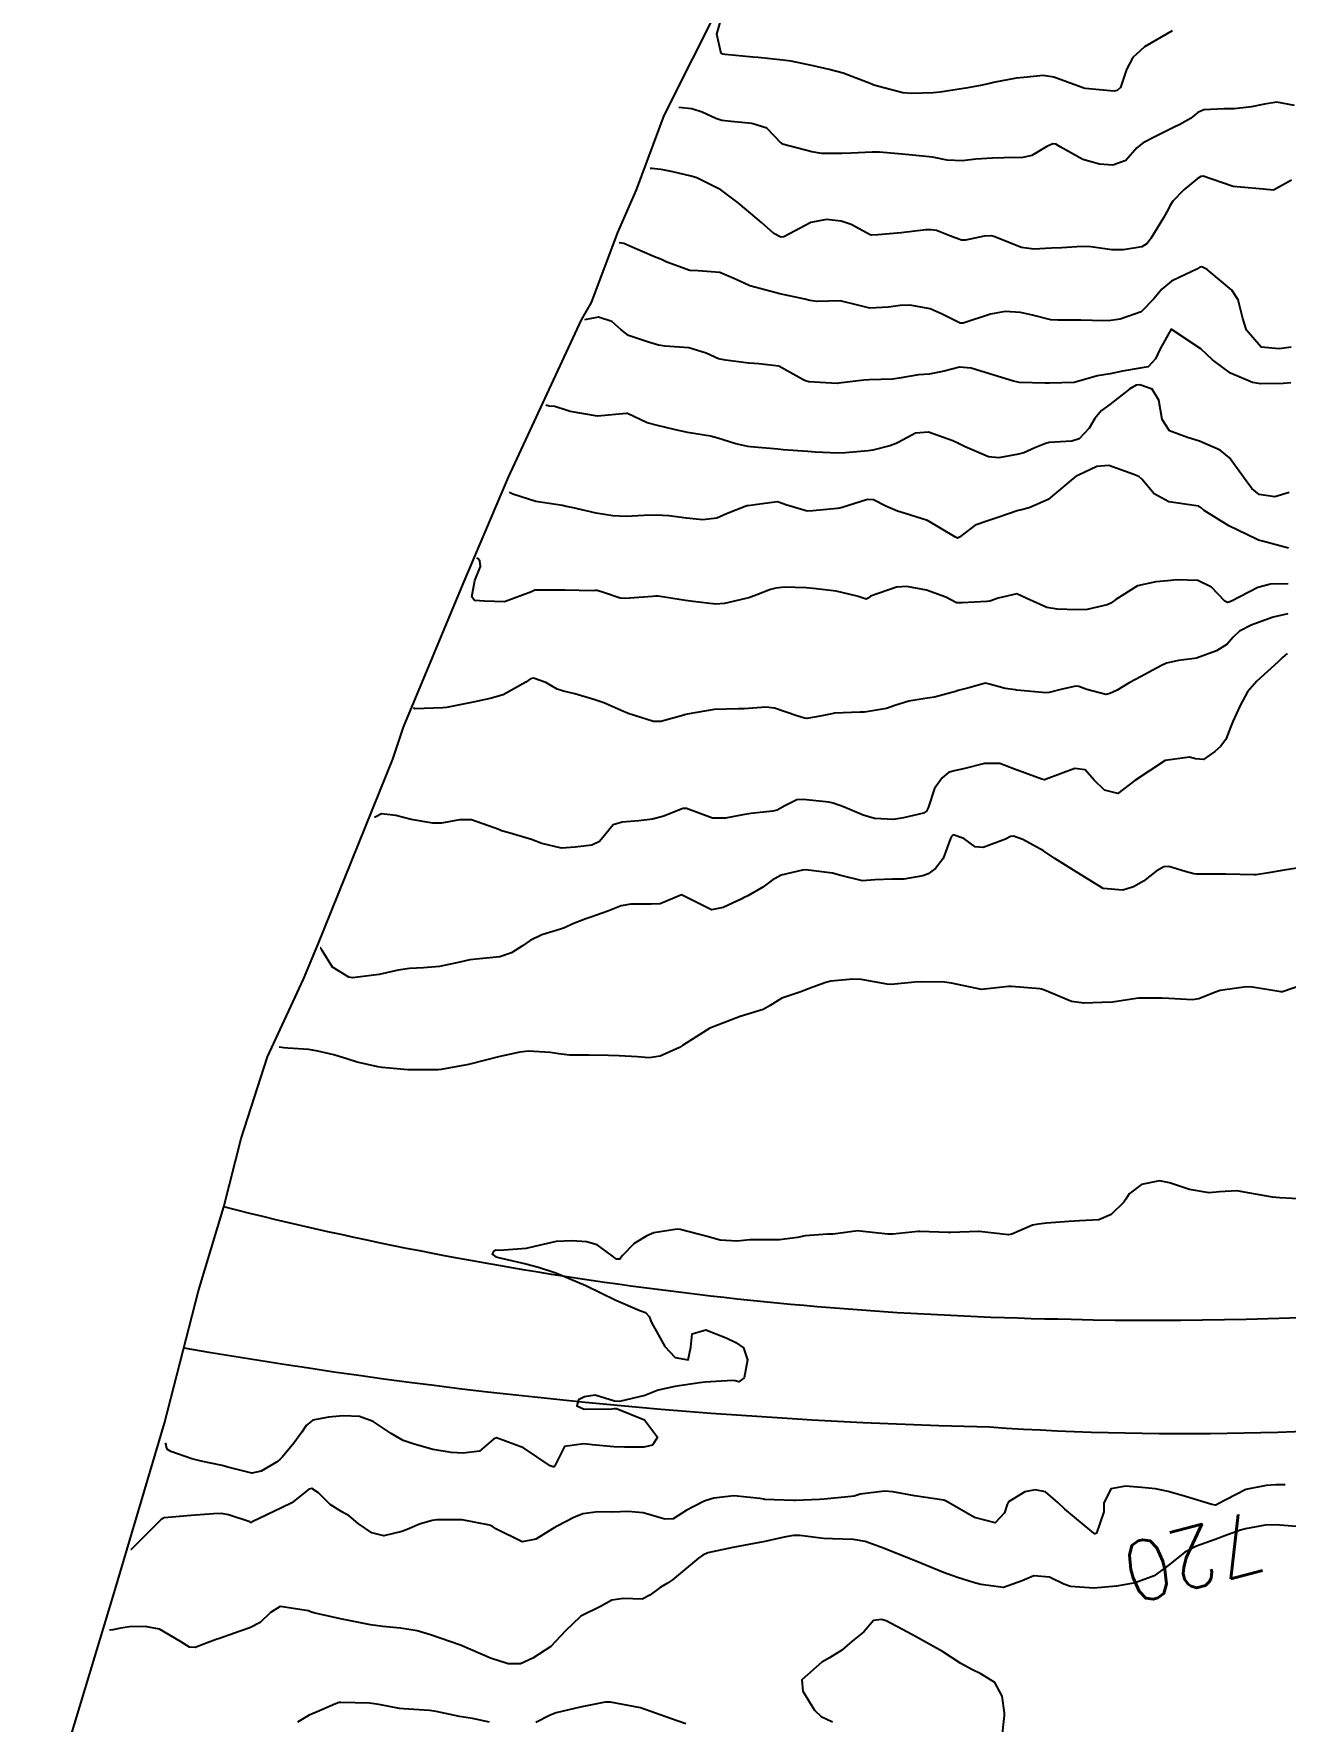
# Model space of a CAD drawing. Header units: metres. Extents: x 318500 to 325275, y 7408834 to 7428799.
# Drawn here: x 320009.1 to 320092.2, y 7414224 to 7414336 of the extents above; entities that cross this region are included whole.
import ezdxf
from ezdxf.enums import TextEntityAlignment as Align

# ---------------------------------------------------------------- set-up
doc = ezdxf.new("R2010")
doc.units = ezdxf.units.M
doc.header["$MEASUREMENT"] = 0
for name, color, linetype in [('Area', 45, 'Continuous'), ('Cotas', 45, 'Continuous'), ('Curvas de Nivel 1m', 11, 'Continuous'), ('Curvas de Nivel 5m', 15, 'Continuous'), ('Vias Primárias', 230, 'Continuous')]:
    doc.layers.add(name, color=color, linetype=linetype)
doc.styles.add('Style-STANDARD', font='STANDARD.shx')

msp = doc.modelspace()

# ---------------------------------------------------------------- linework, layer by layer
at = {"layer": 'Area'}
msp.add_lwpolyline([(320009.09, 7414214.82), (320014.49, 7414232.71), (320017.78, 7414243.75), (320020.02, 7414252.53), (320021.7, 7414258.11), (320022.85, 7414262.66), (320024.61, 7414268.07), (320027.01, 7414273.23), (320027.96, 7414275.51), (320032.94, 7414287.84), (320033.64, 7414289.96), (320037.61, 7414299.49), (320040.62, 7414306.56), (320045.46, 7414317.01), (320046.12, 7414318.16), (320047.88, 7414322.8), (320049.11, 7414325.65), (320050.96, 7414330.57), (320054.73, 7414338.1)], dxfattribs=at)
at = {"layer": 'Curvas de Nivel 1m', "flags": 128}
for points, elevation in [([(320084.69, 7414336.21), (320082.86, 7414335.13), (320082.08, 7414334.43), (320081.65, 7414333.63), (320081.25, 7414332.44), (320081.03, 7414332.23), (320080.82, 7414332.19), (320078.91, 7414332.38), (320078.82, 7414332.4), (320078.65, 7414332.47), (320076.83, 7414333.13), (320076.11, 7414333.23), (320074.83, 7414333.1), (320074.32, 7414333.05), (320072.82, 7414332.77), (320072.66, 7414332.72), (320071.96, 7414332.56), (320070.99, 7414332.4), (320070.82, 7414332.37), (320069.29, 7414332.12), (320068.81, 7414332.09), (320067.39, 7414332.05), (320066.81, 7414332.08), (320064.88, 7414332.59), (320064.82, 7414332.62), (320064.74, 7414332.66), (320062.83, 7414333.4), (320061.9, 7414333.64), (320060.84, 7414333.88), (320059.38, 7414334.19), (320058.84, 7414334.25), (320057.19, 7414334.42), (320056.85, 7414334.46), (320055, 7414334.63), (320054.84, 7414334.66), (320054.74, 7414334.7), (320054.45, 7414335.98), (320055.13, 7414338.4)], 734), ([(320092.8, 7414331.25), (320091.64, 7414331.47), (320090.81, 7414331.33), (320089.96, 7414331.16), (320088.8, 7414331.02), (320088.13, 7414331.02), (320086.8, 7414330.95), (320086.4, 7414330.77), (320085.9, 7414330.38), (320085.2, 7414329.97), (320084.78, 7414329.78), (320083.54, 7414329.17), (320082.77, 7414328.77), (320082.33, 7414328.43), (320081.6, 7414327.59), (320080.75, 7414327.29), (320079.87, 7414327.34), (320078.76, 7414327.66), (320077.25, 7414328.49), (320076.95, 7414328.68), (320076.77, 7414328.69), (320076.36, 7414328.51), (320075.36, 7414327.92), (320074.76, 7414327.79), (320073.54, 7414327.76), (320072.76, 7414327.74), (320071.65, 7414327.68), (320070.75, 7414327.56), (320069.74, 7414327.61), (320068.76, 7414327.81), (320067.44, 7414327.94), (320066.76, 7414328), (320065.26, 7414328.15), (320064.76, 7414328.15), (320063.36, 7414328.08), (320062.76, 7414328.05), (320061.41, 7414328.05), (320060.76, 7414328.16), (320058.82, 7414328.68), (320058.77, 7414328.71), (320058.73, 7414328.74), (320057.76, 7414329.73), (320056.78, 7414330.04), (320055.4, 7414330.17), (320054.78, 7414330.25), (320054.38, 7414330.39), (320053.48, 7414330.81), (320052.79, 7414331.02), (320051.93, 7414331.1)], 733), ([(320092.62, 7414326.29), (320091.42, 7414325.61), (320090.73, 7414325.68), (320089.25, 7414325.82), (320088.73, 7414325.86), (320087.32, 7414326.36), (320086.74, 7414326.55), (320086.58, 7414326.53), (320086.34, 7414326.37), (320085.47, 7414325.64), (320084.72, 7414324.88), (320084.53, 7414324.57), (320084.44, 7414324.39), (320084.1, 7414323.79), (320083.27, 7414322.41), (320083.02, 7414322.08), (320082.68, 7414321.85), (320081.46, 7414321.65), (320080.68, 7414321.66), (320079.29, 7414321.86), (320078.68, 7414321.88), (320077.37, 7414321.8), (320076.68, 7414321.78), (320075.49, 7414321.7), (320074.68, 7414321.82), (320072.85, 7414322.55), (320072.69, 7414322.59), (320072.2, 7414322.56), (320070.96, 7414322.3), (320070.69, 7414322.31), (320069.92, 7414322.59), (320069.03, 7414322.94), (320068.69, 7414322.99), (320068.33, 7414322.98), (320066.69, 7414322.79), (320065.13, 7414322.65), (320064.72, 7414322.63), (320064.69, 7414322.63), (320064.63, 7414322.66), (320063.36, 7414323.35), (320062.7, 7414323.57), (320061.73, 7414323.67), (320060.7, 7414323.47), (320059.27, 7414322.73), (320058.9, 7414322.52), (320058.69, 7414322.51), (320058.23, 7414322.75), (320057.42, 7414323.48), (320056.7, 7414324.06), (320055.86, 7414324.78), (320054.72, 7414325.64), (320053.12, 7414326.43), (320052.74, 7414326.55), (320051.53, 7414326.84), (320050.87, 7414326.97), (320050.74, 7414327), (320050.14, 7414327.06), (320050.02, 7414327.07)], 732), ([(320092.59, 7414315.2), (320091.8, 7414315.09), (320090.59, 7414315.19), (320089.62, 7414316.32), (320089.39, 7414317.11), (320089.07, 7414318.33), (320088.64, 7414318.99), (320087.01, 7414320.36), (320086.66, 7414320.53), (320086.53, 7414320.5), (320086.32, 7414320.37), (320085.19, 7414319.84), (320084.65, 7414319.57), (320083.99, 7414319.05), (320083.46, 7414318.41), (320082.62, 7414317.55), (320081.23, 7414317.05), (320080.62, 7414316.97), (320080.12, 7414316.95), (320078.62, 7414316.98), (320077.1, 7414316.98), (320076.62, 7414317.01), (320075.41, 7414317.31), (320074.62, 7414317.49), (320073.6, 7414317.56), (320072.62, 7414317.38), (320070.81, 7414316.78), (320070.61, 7414316.78), (320069.41, 7414317.39), (320068.62, 7414317.75), (320067.27, 7414317.98), (320066.62, 7414317.96), (320065.84, 7414317.86), (320064.62, 7414317.79), (320063.91, 7414317.96), (320062.63, 7414318.28), (320061.1, 7414318.23), (320060.63, 7414318.29), (320060.29, 7414318.38), (320058.63, 7414318.74), (320056.64, 7414319.26), (320055.73, 7414319.69), (320054.65, 7414320.16), (320053.21, 7414320.26), (320052.65, 7414320.29), (320051.13, 7414320.84), (320050.82, 7414321), (320050.66, 7414321.07), (320050.32, 7414321.19), (320048.67, 7414321.91), (320048.27, 7414322.07), (320047.97, 7414322.12)], 731), ([(320092.46, 7414305.55), (320091.51, 7414305.25), (320090.46, 7414305.41), (320089.97, 7414305.82), (320089.61, 7414306.32), (320088.49, 7414307.84), (320087.87, 7414308.35), (320086.51, 7414308.96), (320085.7, 7414309.19), (320084.52, 7414309.65), (320084.03, 7414310.4), (320083.81, 7414311.67), (320083.36, 7414312.41), (320082.55, 7414312.7), (320082.3, 7414312.68), (320081.88, 7414312.43), (320080.54, 7414311.39), (320080, 7414310.99), (320079.54, 7414310.46), (320079.18, 7414309.81), (320078.51, 7414309.11), (320078.03, 7414308.96), (320076.51, 7414308.86), (320076.22, 7414308.78), (320075.56, 7414308.51), (320074.83, 7414308.19), (320074.49, 7414308.08), (320073.18, 7414307.85), (320072.49, 7414307.91), (320070.95, 7414308.57), (320070.5, 7414308.79), (320070.12, 7414308.97), (320068.51, 7414309.56), (320067.64, 7414309.49), (320066.5, 7414308.86), (320066.35, 7414308.79), (320065.93, 7414308.64), (320064.8, 7414308.35), (320064.49, 7414308.32), (320062.99, 7414308.19), (320062.49, 7414308.15), (320060.98, 7414308.22), (320060.49, 7414308.26), (320058.85, 7414308.38), (320058.5, 7414308.42), (320056.69, 7414308.58), (320056.5, 7414308.6), (320055.72, 7414308.78), (320054.51, 7414309.15), (320054.03, 7414309.28), (320052.51, 7414309.53), (320051.61, 7414309.73), (320050.51, 7414310), (320049.83, 7414310.17), (320048.52, 7414310.79), (320048.44, 7414310.79), (320046.52, 7414310.62), (320044.72, 7414310.92), (320044.52, 7414310.99), (320043.68, 7414311.25), (320043.31, 7414311.27), (320043.09, 7414311.34)], 729), ([(320092.41, 7414301.86), (320090.69, 7414302.31), (320090.42, 7414302.39), (320090.29, 7414302.44), (320088.44, 7414303.34), (320086.81, 7414304.36), (320086.62, 7414304.53), (320086.45, 7414304.63), (320086.14, 7414304.69), (320084.46, 7414304.93), (320083.5, 7414305.45), (320082.68, 7414306.42), (320082.47, 7414306.6), (320082.15, 7414306.75), (320080.48, 7414307.34), (320079.68, 7414307.27), (320078.47, 7414306.7), (320078.32, 7414306.62), (320078.11, 7414306.48), (320076.46, 7414305.09), (320075.19, 7414304.52), (320074.59, 7414304.38), (320074.45, 7414304.35), (320073.11, 7414303.88), (320072.44, 7414303.67), (320071.61, 7414303.38), (320070.56, 7414302.58), (320070.47, 7414302.53), (320070.42, 7414302.52), (320070.3, 7414302.58), (320068.44, 7414303.69), (320066.89, 7414304.17), (320066.44, 7414304.3), (320065.67, 7414304.64), (320064.86, 7414305.06), (320064.45, 7414305.09), (320063.12, 7414304.67), (320062.62, 7414304.51), (320062.45, 7414304.49), (320060.82, 7414304.32), (320060.44, 7414304.31), (320059.04, 7414304.73), (320058.61, 7414304.89), (320058.45, 7414304.92), (320058.29, 7414304.91), (320057.14, 7414304.75), (320056.53, 7414304.67), (320056.45, 7414304.65), (320055.1, 7414304.12), (320054.44, 7414303.85), (320053.52, 7414303.72), (320052.44, 7414303.84), (320051.26, 7414304), (320050.43, 7414304.05), (320049.6, 7414304.02), (320048.43, 7414303.96), (320047.54, 7414303.99), (320046.43, 7414304.17), (320044.82, 7414304.54), (320044.44, 7414304.62), (320044.19, 7414304.68), (320042.44, 7414304.95), (320040.91, 7414305.44), (320040.72, 7414305.53), (320040.68, 7414305.56)], 728), ([(320092.38, 7414299.48), (320091.22, 7414299.46), (320090.38, 7414299.23), (320088.63, 7414298.34), (320088.45, 7414298.26), (320088.37, 7414298.25), (320088.18, 7414298.34), (320087.29, 7414299.27), (320086.38, 7414299.7), (320085.01, 7414299.75), (320084.38, 7414299.68), (320083.6, 7414299.62), (320082.38, 7414299.35), (320080.94, 7414298.43), (320080.61, 7414298.2), (320080.36, 7414298.08), (320079.05, 7414297.77), (320078.36, 7414297.76), (320077.05, 7414297.8), (320076.36, 7414297.91), (320075.03, 7414298.51), (320074.37, 7414298.82), (320073.14, 7414298.54), (320072.58, 7414298.33), (320072.37, 7414298.3), (320070.73, 7414298.21), (320070.36, 7414298.23), (320069.66, 7414298.59), (320068.37, 7414299.07), (320067.07, 7414299.31), (320066.38, 7414299.26), (320064.66, 7414298.66), (320064.49, 7414298.54), (320064.37, 7414298.47), (320063.76, 7414298.67), (320062.37, 7414298.99), (320060.84, 7414299.17), (320060.38, 7414299.21), (320058.91, 7414299.27), (320058.37, 7414299.2), (320058.02, 7414299.1), (320057.1, 7414298.75), (320056.57, 7414298.55), (320056.37, 7414298.5), (320054.96, 7414298.18), (320054.36, 7414298.14), (320052.88, 7414298.3), (320052.36, 7414298.37), (320050.55, 7414298.66), (320050.37, 7414298.67), (320050.17, 7414298.65), (320048.36, 7414298.5), (320048.02, 7414298.54), (320046.98, 7414298.89), (320046.5, 7414299.04), (320046.36, 7414299.03), (320046.24, 7414299.02), (320044.36, 7414299.06), (320042.48, 7414299.07), (320042.36, 7414299.05), (320042.14, 7414298.95), (320040.35, 7414298.28), (320039.03, 7414298.32), (320038.35, 7414298.38), (320038.17, 7414298.62), (320038.37, 7414299.71), (320038.75, 7414300.63), (320038.71, 7414301), (320038.57, 7414301.17), (320038.5, 7414301.21)], 727), ([(320092.36, 7414297.49), (320091.39, 7414297.26), (320090.35, 7414296.9), (320089.93, 7414296.73), (320089.16, 7414296.33), (320088.74, 7414295.93), (320088.33, 7414295.47), (320087.62, 7414295.04), (320086.31, 7414294.55), (320086.16, 7414294.52), (320085.11, 7414294.38), (320084.31, 7414294.21), (320083.97, 7414294.06), (320082.3, 7414293.14), (320081.82, 7414292.9), (320081.03, 7414292.43), (320080.54, 7414292.19), (320080.29, 7414292.14), (320079.02, 7414292.46), (320078.49, 7414292.67), (320078.29, 7414292.69), (320077.39, 7414292.48), (320076.52, 7414292.27), (320076.29, 7414292.25), (320074.37, 7414292.43), (320074.29, 7414292.44), (320073.59, 7414292.53), (320072.56, 7414292.81), (320072.29, 7414292.89), (320071.18, 7414292.57), (320070.48, 7414292.39), (320070.29, 7414292.34), (320068.91, 7414291.96), (320068.28, 7414291.86), (320067.19, 7414291.7), (320066.27, 7414291.4), (320065.71, 7414291.2), (320064.26, 7414290.97), (320063.97, 7414290.96), (320062.26, 7414290.89), (320062.08, 7414290.86), (320061.32, 7414290.69), (320060.42, 7414290.55), (320060.26, 7414290.57), (320059.77, 7414290.72), (320058.27, 7414291.23), (320057.71, 7414291.3), (320056.27, 7414291.18), (320055.86, 7414291.18), (320054.27, 7414291.14), (320052.48, 7414290.82), (320052.3, 7414290.78), (320052.26, 7414290.77), (320050.74, 7414290.35), (320050.25, 7414290.33), (320048.57, 7414290.87), (320048.36, 7414290.96), (320048.26, 7414291), (320046.94, 7414291.57), (320046.27, 7414291.81), (320045.02, 7414292.17), (320044.27, 7414292.35), (320043.84, 7414292.49), (320043.09, 7414292.94), (320042.28, 7414293.21), (320042.07, 7414293.17), (320041.77, 7414292.96), (320040.27, 7414292.12), (320039.39, 7414291.87), (320038.27, 7414291.62), (320036.5, 7414291.27), (320036.26, 7414291.25), (320034.39, 7414291.19), (320034.34, 7414291.21), (320034.35, 7414291.26)], 726), ([(320093.68, 7414280.72), (320092.13, 7414280.47), (320091.09, 7414280.3), (320090.27, 7414280.16), (320090.13, 7414280.15), (320088.26, 7414280.21), (320088.13, 7414280.21), (320086.28, 7414280.21), (320086.13, 7414280.22), (320085.56, 7414280.37), (320084.46, 7414280.71), (320084.13, 7414280.7), (320083.63, 7414280.4), (320082.79, 7414279.74), (320082.11, 7414279.36), (320081.41, 7414279.13), (320080.11, 7414279.25), (320078.13, 7414280.47), (320076.9, 7414281.25), (320076.14, 7414281.75), (320074.77, 7414282.51), (320074.15, 7414282.73), (320073.96, 7414282.71), (320073.62, 7414282.53), (320072.14, 7414281.97), (320071.6, 7414282.01), (320070.86, 7414282.57), (320070.15, 7414282.82), (320070.03, 7414282.71), (320069.97, 7414282.58), (320069.48, 7414281.25), (320068.98, 7414280.59), (320068.49, 7414280.23), (320068.12, 7414280.09), (320066.87, 7414279.87), (320066.12, 7414279.86), (320064.95, 7414279.82), (320064.12, 7414279.76), (320062.69, 7414280.11), (320062.12, 7414280.27), (320060.36, 7414280.48), (320060.13, 7414280.47), (320058.72, 7414280.13), (320058.12, 7414279.8), (320057.51, 7414279.34), (320056.5, 7414278.76), (320056.23, 7414278.63), (320056.1, 7414278.57), (320054.88, 7414277.99), (320054.09, 7414277.84), (320052.1, 7414278.82), (320050.68, 7414278.24), (320050.09, 7414278.21), (320048.73, 7414278.22), (320048.09, 7414278.09), (320047.22, 7414277.74), (320046.08, 7414277.35), (320045.74, 7414277.24), (320044.88, 7414276.91), (320044.33, 7414276.65), (320044.06, 7414276.56), (320042.82, 7414276.18), (320042.05, 7414275.79), (320041.55, 7414275.45), (320040.82, 7414274.97), (320040.04, 7414274.71), (320038.47, 7414274.56), (320038.04, 7414274.51), (320037.39, 7414274.36), (320036.03, 7414274.07), (320034.96, 7414273.98), (320034.03, 7414273.94), (320033.28, 7414273.82), (320032.02, 7414273.54), (320030.25, 7414273.33), (320030.02, 7414273.37), (320028.93, 7414274.03), (320028.23, 7414275.14), (320028.18, 7414275.27), (320028.13, 7414275.31), (320028.11, 7414275.31)], 724), ([(320093.43, 7414272.87), (320092.02, 7414272.4), (320091.9, 7414272.4), (320090.03, 7414272.71), (320089.63, 7414272.72), (320088.02, 7414272.51), (320087.88, 7414272.48), (320087.5, 7414272.35), (320086.45, 7414271.92), (320086.01, 7414271.85), (320084.46, 7414271.94), (320084.01, 7414271.97), (320082.45, 7414271.98), (320082.01, 7414271.91), (320080.73, 7414271.71), (320080.01, 7414271.68), (320078.82, 7414271.64), (320078.01, 7414271.75), (320076.2, 7414272.5), (320076.02, 7414272.57), (320075.92, 7414272.6), (320074.02, 7414272.74), (320073.81, 7414272.74), (320072.02, 7414272.55), (320070.03, 7414272.97), (320069.57, 7414273.04), (320068.03, 7414273.06), (320067.6, 7414273.03), (320066.02, 7414272.88), (320065.76, 7414272.9), (320064.03, 7414273.2), (320063.47, 7414273.23), (320062.03, 7414273.09), (320061.69, 7414273.02), (320060.82, 7414272.7), (320060.25, 7414272.47), (320060.02, 7414272.4), (320058.76, 7414271.98), (320058, 7414271.49), (320057.52, 7414271.22), (320055.99, 7414270.76), (320053.98, 7414269.98), (320052.16, 7414268.82), (320051.97, 7414268.69), (320050.68, 7414268.11), (320049.96, 7414268.01), (320049.18, 7414268.08), (320047.96, 7414268.15), (320047.25, 7414268.17), (320045.95, 7414268.19), (320044.67, 7414268.19), (320043.95, 7414268.27), (320043.39, 7414268.36), (320041.95, 7414268.44), (320041.37, 7414268.38), (320039.95, 7414268.07), (320039.08, 7414267.86), (320037.95, 7414267.57), (320036.15, 7414267.24), (320035.94, 7414267.22), (320034.09, 7414267.21), (320033.94, 7414267.21), (320032.22, 7414267.36), (320031.94, 7414267.4), (320030.57, 7414267.73), (320029.95, 7414267.91), (320029.02, 7414268.2), (320027.95, 7414268.46), (320027.36, 7414268.55), (320025.95, 7414268.65), (320025.71, 7414268.67), (320025.38, 7414268.72)], 723), ([(320093.48, 7414258.62), (320091.84, 7414258.71), (320091.36, 7414258.76), (320089.84, 7414259.02), (320088.99, 7414259.18), (320087.84, 7414259.12), (320087.14, 7414259.05), (320085.84, 7414259.27), (320084.52, 7414259.71), (320083.85, 7414259.83), (320082.66, 7414259.6), (320081.84, 7414258.97), (320081.62, 7414258.63), (320081.48, 7414258.42), (320080.64, 7414257.61), (320079.82, 7414257.26), (320078.53, 7414257.18), (320077.82, 7414257.14), (320076.34, 7414257.02), (320075.81, 7414256.97), (320075.42, 7414256.89), (320074.54, 7414256.51), (320074.04, 7414256.29), (320073.81, 7414256.26), (320071.88, 7414256.47), (320071.81, 7414256.48), (320069.98, 7414256.4), (320069.81, 7414256.4), (320067.93, 7414256.47), (320067.81, 7414256.47), (320066.13, 7414256.3), (320065.8, 7414256.29), (320063.96, 7414256.5), (320063.81, 7414256.51), (320062.18, 7414256.31), (320061.8, 7414256.29), (320060.32, 7414256.18), (320059.8, 7414256.08), (320058.61, 7414255.92), (320057.8, 7414255.93), (320056.63, 7414255.92), (320055.8, 7414255.83), (320054.66, 7414255.91), (320053.8, 7414256.14), (320052.01, 7414256.62), (320051.81, 7414256.63), (320050.26, 7414256.38), (320049.8, 7414256.18), (320048.97, 7414255.67), (320048.17, 7414254.86), (320048.01, 7414254.63), (320047.78, 7414254.65), (320047.49, 7414254.87), (320046.5, 7414255.6), (320045.79, 7414255.79), (320044.85, 7414255.85), (320043.79, 7414255.81), (320042.33, 7414255.49), (320041.78, 7414255.35), (320040.02, 7414255.22), (320039.78, 7414255.24), (320039.62, 7414255.14), (320039.54, 7414254.98), (320039.78, 7414254.8), (320040.03, 7414254.73), (320041.77, 7414254.32), (320042.6, 7414254.11), (320043.76, 7414253.73), (320045.75, 7414252.9), (320047.74, 7414251.91), (320049.33, 7414251.24), (320049.72, 7414251.09), (320049.95, 7414250.84), (320050.12, 7414250.43), (320051, 7414248.83), (320051.69, 7414248.11), (320052.54, 7414247.96), (320052.72, 7414248.8), (320052.82, 7414249.69), (320053.72, 7414249.94), (320055.06, 7414249.42), (320055.71, 7414249.1), (320056.21, 7414248.75), (320056.49, 7414247.95), (320056.27, 7414246.75), (320055.92, 7414246.5), (320055.67, 7414246.56), (320055.49, 7414246.58), (320053.67, 7414246.48), (320053.29, 7414246.42), (320051.66, 7414246.18), (320050.56, 7414245.93), (320049.66, 7414245.58), (320047.98, 7414245.19), (320047.65, 7414245.22), (320046.36, 7414245.6), (320045.65, 7414245.5), (320045.26, 7414245.29), (320045.15, 7414244.9), (320045.64, 7414244.69), (320047.48, 7414244.7), (320047.65, 7414244.73), (320047.78, 7414244.73), (320049.64, 7414243.98), (320050.5, 7414242.83), (320050.17, 7414242.28), (320049.61, 7414242.16), (320048.32, 7414242.15), (320047.61, 7414242.18), (320046.18, 7414242.32), (320045.61, 7414242.38), (320044.33, 7414242.19), (320043.7, 7414240.92), (320043.64, 7414240.86), (320043.59, 7414240.85), (320043.38, 7414240.92), (320041.61, 7414242.12), (320039.81, 7414242.78), (320039.62, 7414242.68), (320038.69, 7414241.9), (320037.6, 7414241.75), (320036.81, 7414241.8), (320035.6, 7414242.01), (320034.29, 7414242.37), (320033.61, 7414242.6), (320032.82, 7414243.07), (320031.63, 7414243.85), (320030.72, 7414244.19), (320029.63, 7414244.24), (320028.65, 7414244.14), (320027.63, 7414243.95), (320027.18, 7414243.59), (320026.9, 7414243.15), (320026.35, 7414242.42), (320025.6, 7414241.52), (320025.42, 7414241.33), (320025.2, 7414241.17), (320024.19, 7414240.57), (320023.58, 7414240.43), (320021.97, 7414240.83), (320021.59, 7414240.94), (320020.2, 7414241.23), (320019.59, 7414241.39), (320018.2, 7414241.86), (320017.97, 7414242), (320017.9, 7414242.15), (320017.87, 7414242.32), (320017.84, 7414242.44)], 722), ([(320092.2, 7414239.66), (320091.58, 7414239.65), (320090.92, 7414239.62), (320089.58, 7414239.34), (320087.66, 7414238.34), (320087.6, 7414238.31), (320087.57, 7414238.3), (320087.31, 7414238.34), (320085.58, 7414238.87), (320084.42, 7414239.22), (320083.58, 7414239.38), (320082.66, 7414239.48), (320081.58, 7414239.57), (320080.62, 7414239.39), (320080.15, 7414238.43), (320080.14, 7414237.86), (320079.66, 7414236.44), (320079.57, 7414236.41), (320079.54, 7414236.41), (320079.48, 7414236.44), (320077.56, 7414238.05), (320077.1, 7414238.48), (320076.27, 7414239.18), (320075.58, 7414239.33), (320074.9, 7414239.18), (320073.82, 7414238.52), (320073.73, 7414238.36), (320073.56, 7414237.8), (320072.94, 7414237.14), (320071.55, 7414237.49), (320069.68, 7414238.58), (320069.6, 7414238.61), (320069.57, 7414238.62), (320069.53, 7414238.63), (320067.57, 7414238.92), (320066.13, 7414239.18), (320065.58, 7414239.23), (320063.96, 7414239.04), (320063.57, 7414238.91), (320063.37, 7414238.87), (320061.57, 7414238.71), (320061.26, 7414238.68), (320059.67, 7414238.61), (320059.57, 7414238.61), (320057.62, 7414238.69), (320057.57, 7414238.7), (320057.3, 7414238.74), (320055.57, 7414238.92), (320054.26, 7414238.78), (320053.74, 7414238.62), (320053.57, 7414238.55), (320052.42, 7414237.94), (320051.55, 7414237.39), (320051, 7414237.37), (320049.55, 7414237.8), (320048.53, 7414237.88), (320047.55, 7414237.85), (320046.54, 7414237.87), (320045.55, 7414237.74), (320044.96, 7414237.49), (320043.84, 7414236.92), (320043.65, 7414236.8), (320043.54, 7414236.73), (320042.42, 7414236.05), (320041.52, 7414235.86), (320039.77, 7414236.74), (320039.54, 7414236.9), (320039.36, 7414236.98), (320037.54, 7414237.33), (320035.85, 7414237.33), (320035.54, 7414237.29), (320034.71, 7414237.04), (320033.89, 7414236.7), (320033.53, 7414236.55), (320032.34, 7414236.26), (320031.53, 7414236.46), (320030.63, 7414237.09), (320030.04, 7414237.6), (320029.55, 7414237.87), (320028.78, 7414238.35), (320028, 7414239.13), (320027.56, 7414239.42), (320027.35, 7414239.36), (320027.1, 7414239.14), (320026.23, 7414238.47), (320025.55, 7414238.12), (320023.6, 7414237.19), (320023.54, 7414237.16), (320023.51, 7414237.16), (320023.44, 7414237.19), (320022.01, 7414237.67), (320021.55, 7414237.75), (320021.03, 7414237.74), (320019.54, 7414237.62), (320017.75, 7414237.47), (320017.54, 7414237.36), (320015.55, 7414235.37), (320015.53, 7414235.36)], 721), ([(320073.35, 7414222.52), (320073.55, 7414224.34), (320073.55, 7414224.52), (320073.4, 7414225.62), (320072.9, 7414226.53), (320071.97, 7414227.1), (320071.42, 7414227.38), (320070.66, 7414227.8), (320069.43, 7414228.58), (320067.45, 7414229.69), (320065.69, 7414230.63), (320065.46, 7414230.7), (320065.38, 7414230.72), (320064.86, 7414230.64), (320064.2, 7414229.9), (320063.44, 7414229.28), (320063.11, 7414228.98), (320062.76, 7414228.67), (320061.93, 7414228.17), (320061.42, 7414227.89), (320060.1, 7414226.7), (320060.15, 7414225.95), (320060.94, 7414224.69), (320061.37, 7414224.28), (320062.12, 7414223.92)], 719), ([(320039.36, 7414223.89), (320038.22, 7414224.14), (320037.37, 7414224.28), (320035.8, 7414224.6), (320035.37, 7414224.67), (320033.64, 7414224.79), (320033.38, 7414224.8), (320032, 7414225.07), (320031.38, 7414225.15), (320029.48, 7414225.21), (320029.38, 7414225.2), (320029.12, 7414225.11), (320027.91, 7414224.59), (320027.37, 7414224.35), (320026.61, 7414223.89)], 719), ([(320052.39, 7414223.78), (320051.37, 7414224.15), (320049.38, 7414224.84), (320047.39, 7414225.23), (320047.03, 7414225.23), (320045.38, 7414224.9), (320043.78, 7414224.51), (320043.37, 7414224.37), (320042.42, 7414223.88)], 719)]:
    msp.add_lwpolyline(points, dxfattribs=dict(at, elevation=elevation))
at = {"layer": 'Curvas de Nivel 5m', "flags": 128}
for points, elevation in [([(320092.56, 7414312.83), (320092.06, 7414312.79), (320090.56, 7414312.76), (320090.02, 7414312.86), (320088.57, 7414313.48), (320087.37, 7414314.36), (320086.59, 7414315.08), (320084.61, 7414316.39), (320083.9, 7414315.09), (320083.57, 7414314.41), (320083.09, 7414313.89), (320082.57, 7414313.81), (320081.39, 7414313.61), (320080.56, 7414313.42), (320079.72, 7414313.3), (320078.56, 7414312.96), (320078.17, 7414312.86), (320076.55, 7414312.81), (320076.26, 7414312.8), (320074.55, 7414312.86), (320074.15, 7414312.94), (320072.56, 7414313.43), (320071.33, 7414313.81), (320070.57, 7414313.87), (320069.55, 7414313.61), (320068.56, 7414313.41), (320067.83, 7414313.35), (320066.56, 7414313.14), (320066.11, 7414313.08), (320064.56, 7414313.03), (320064.21, 7414313.01), (320062.55, 7414312.8), (320062.45, 7414312.79), (320060.55, 7414312.89), (320060.28, 7414312.99), (320058.57, 7414313.93), (320057.24, 7414314.09), (320056.57, 7414314.13), (320055.03, 7414314.33), (320054.57, 7414314.43), (320053.74, 7414314.8), (320052.59, 7414315.16), (320051.02, 7414315.27), (320050.58, 7414315.33), (320049.92, 7414315.52), (320048.59, 7414315.98), (320048.08, 7414316.36), (320047.47, 7414316.89), (320046.6, 7414317.19), (320045.65, 7414317)], 730), ([(320092.32, 7414294.85), (320092.01, 7414294.6), (320091.72, 7414294.3), (320090.3, 7414293.01), (320089.68, 7414292.32), (320089.2, 7414291.41), (320088.72, 7414290.33), (320088.58, 7414290.01), (320088.24, 7414289.14), (320087.9, 7414288.68), (320087.52, 7414288.35), (320086.77, 7414287.81), (320086.23, 7414287.87), (320085.83, 7414287.97), (320084.22, 7414287.74), (320082.21, 7414286.42), (320081.07, 7414285.56), (320080.2, 7414285.77), (320079.51, 7414286.45), (320078.9, 7414287.14), (320078.22, 7414287.23), (320076.31, 7414286.5), (320076.24, 7414286.46), (320076.21, 7414286.46), (320076.04, 7414286.5), (320074.22, 7414287.17), (320073.24, 7414287.55), (320072.22, 7414287.55), (320070.83, 7414287.19), (320070.21, 7414287.07), (320069.84, 7414286.95), (320069.41, 7414286.59), (320068.91, 7414285.89), (320068.48, 7414284.6), (320068.38, 7414284.39), (320068.17, 7414284.25), (320066.84, 7414283.95), (320066.17, 7414283.84), (320064.91, 7414283.91), (320064.17, 7414284.11), (320062.85, 7414284.67), (320062.18, 7414284.92), (320061.89, 7414284.98), (320060.19, 7414285.16), (320059.77, 7414285.13), (320058.96, 7414284.73), (320058.46, 7414284.45), (320058.17, 7414284.38), (320056.7, 7414284.23), (320056.17, 7414284.15), (320055.03, 7414283.92), (320054.17, 7414283.93), (320052.44, 7414284.56), (320052.18, 7414284.57), (320050.94, 7414284.06), (320050.17, 7414283.85), (320049.27, 7414283.74), (320048.16, 7414283.65), (320047.57, 7414283.47), (320047.07, 7414282.89), (320046.66, 7414282.38), (320046.14, 7414282.13), (320045.05, 7414282), (320044.14, 7414281.92), (320042.83, 7414282.25), (320042.14, 7414282.51), (320040.56, 7414282.97), (320040.15, 7414283.09), (320039.97, 7414283.17), (320038.16, 7414283.82), (320037.36, 7414283.81), (320036.16, 7414283.6), (320035.6, 7414283.6), (320034.16, 7414283.83), (320033.14, 7414284.09), (320032.17, 7414284.21), (320031.81, 7414284.02), (320031.71, 7414283.96)], 725), ([(320092.94, 7414236.88), (320091.55, 7414237), (320090.87, 7414236.97), (320089.55, 7414236.73), (320089.22, 7414236.64), (320088.35, 7414236.33), (320087.54, 7414236.02), (320086.3, 7414235.58), (320085.52, 7414235.18), (320084.52, 7414234.37), (320083.5, 7414233.61), (320082.23, 7414233.14), (320081.5, 7414233.01), (320080.99, 7414232.93), (320079.49, 7414232.79), (320077.94, 7414232.91), (320077.5, 7414233.06), (320076.53, 7414233.52), (320075.5, 7414233.62), (320074.73, 7414233.28), (320073.49, 7414232.84), (320071.99, 7414233.03), (320071.5, 7414233.18), (320070.43, 7414233.5), (320069.5, 7414233.83), (320067.61, 7414234.6), (320067.51, 7414234.65), (320067.44, 7414234.68), (320065.52, 7414235.46), (320064.29, 7414235.89), (320063.53, 7414236.03), (320062.14, 7414236.07), (320061.53, 7414236.09), (320059.96, 7414236.28), (320059.53, 7414236.29), (320059.02, 7414236.2), (320057.53, 7414235.86), (320056.58, 7414235.69), (320055.52, 7414235.5), (320053.86, 7414235.13), (320053.51, 7414234.98), (320053.24, 7414234.79), (320051.5, 7414233.34), (320051.18, 7414233.13), (320050.69, 7414232.83), (320050, 7414232.32), (320049.48, 7414232.06), (320048.24, 7414232.1), (320047.48, 7414231.99), (320046.76, 7414231.59), (320045.46, 7414230.96), (320045.42, 7414230.94), (320045.38, 7414230.9), (320044.4, 7414229.95), (320043.43, 7414228.92), (320042.22, 7414228.14), (320041.41, 7414227.78), (320040.59, 7414227.78), (320039.42, 7414228.15), (320037.43, 7414229), (320035.44, 7414229.7), (320034.54, 7414229.95), (320033.45, 7414230.13), (320032.27, 7414230.25), (320031.45, 7414230.36), (320029.9, 7414230.66), (320029.45, 7414230.76), (320027.77, 7414231.14), (320027.53, 7414231.2), (320027.46, 7414231.22), (320027.33, 7414231.28), (320025.46, 7414231.57), (320024.8, 7414231.17), (320024.12, 7414230.51), (320023.44, 7414230.16), (320022.72, 7414229.92), (320021.43, 7414229.46), (320021.26, 7414229.4), (320020.77, 7414229.23), (320019.8, 7414228.86), (320019.42, 7414228.88), (320018.84, 7414229.25), (320017.44, 7414230.07), (320016.49, 7414230.24), (320015.44, 7414230.23), (320014.86, 7414230.13), (320014.34, 7414230.02), (320014.11, 7414230)], 720)]:
    msp.add_lwpolyline(points, dxfattribs=dict(at, elevation=elevation))
at = {"layer": 'Vias Primárias'}
for points in [[(320213.02, 7414556.24), (320223.15, 7414538.97), (320226.25, 7414533.28), (320229.48, 7414523.73), (320230.84, 7414518.2), (320230.54, 7414509.1), (320229.94, 7414500), (320229.19, 7414489.84), (320227.75, 7414477.39), (320226.51, 7414463.86), (320224.89, 7414445.97), (320223.4, 7414430.81), (320222.21, 7414418.04), (320217.19, 7414377.75), (320213.15, 7414350.42), (320203.57, 7414321.42), (320201.87, 7414317.33, -0.272506), (320201.61, 7414311.16, -0.003802), (320194.01, 7414297.33, -0.041398), (320180.35, 7414280.37, -0.075704), (320158.4, 7414264.78, -0.009848), (320124.24, 7414254.09, -0.04966), (320077.99, 7414250.63, -0.058189), (320021.7, 7414258.11)], [(320019.05, 7414248.75, 0.036649), (320072.55, 7414243.5, 0.09573), (320143.68, 7414252.25, 0.153755), (320190.33, 7414280.81), (320218.91, 7414313.72), (320255.24, 7414354.49), (320256.16, 7414356.62)]]:
    msp.add_lwpolyline(points, format="xyb", dxfattribs=at)

# ---------------------------------------------------------------- texts
at = {"layer": 'Cotas', "style": 'Style-STANDARD'}
msp.add_text('720', height=4, rotation=194.7286, dxfattribs=at).set_placement((320086.1, 7414234.83, 720), align=Align.MIDDLE_CENTER)

doc.saveas('drawing.dxf')
